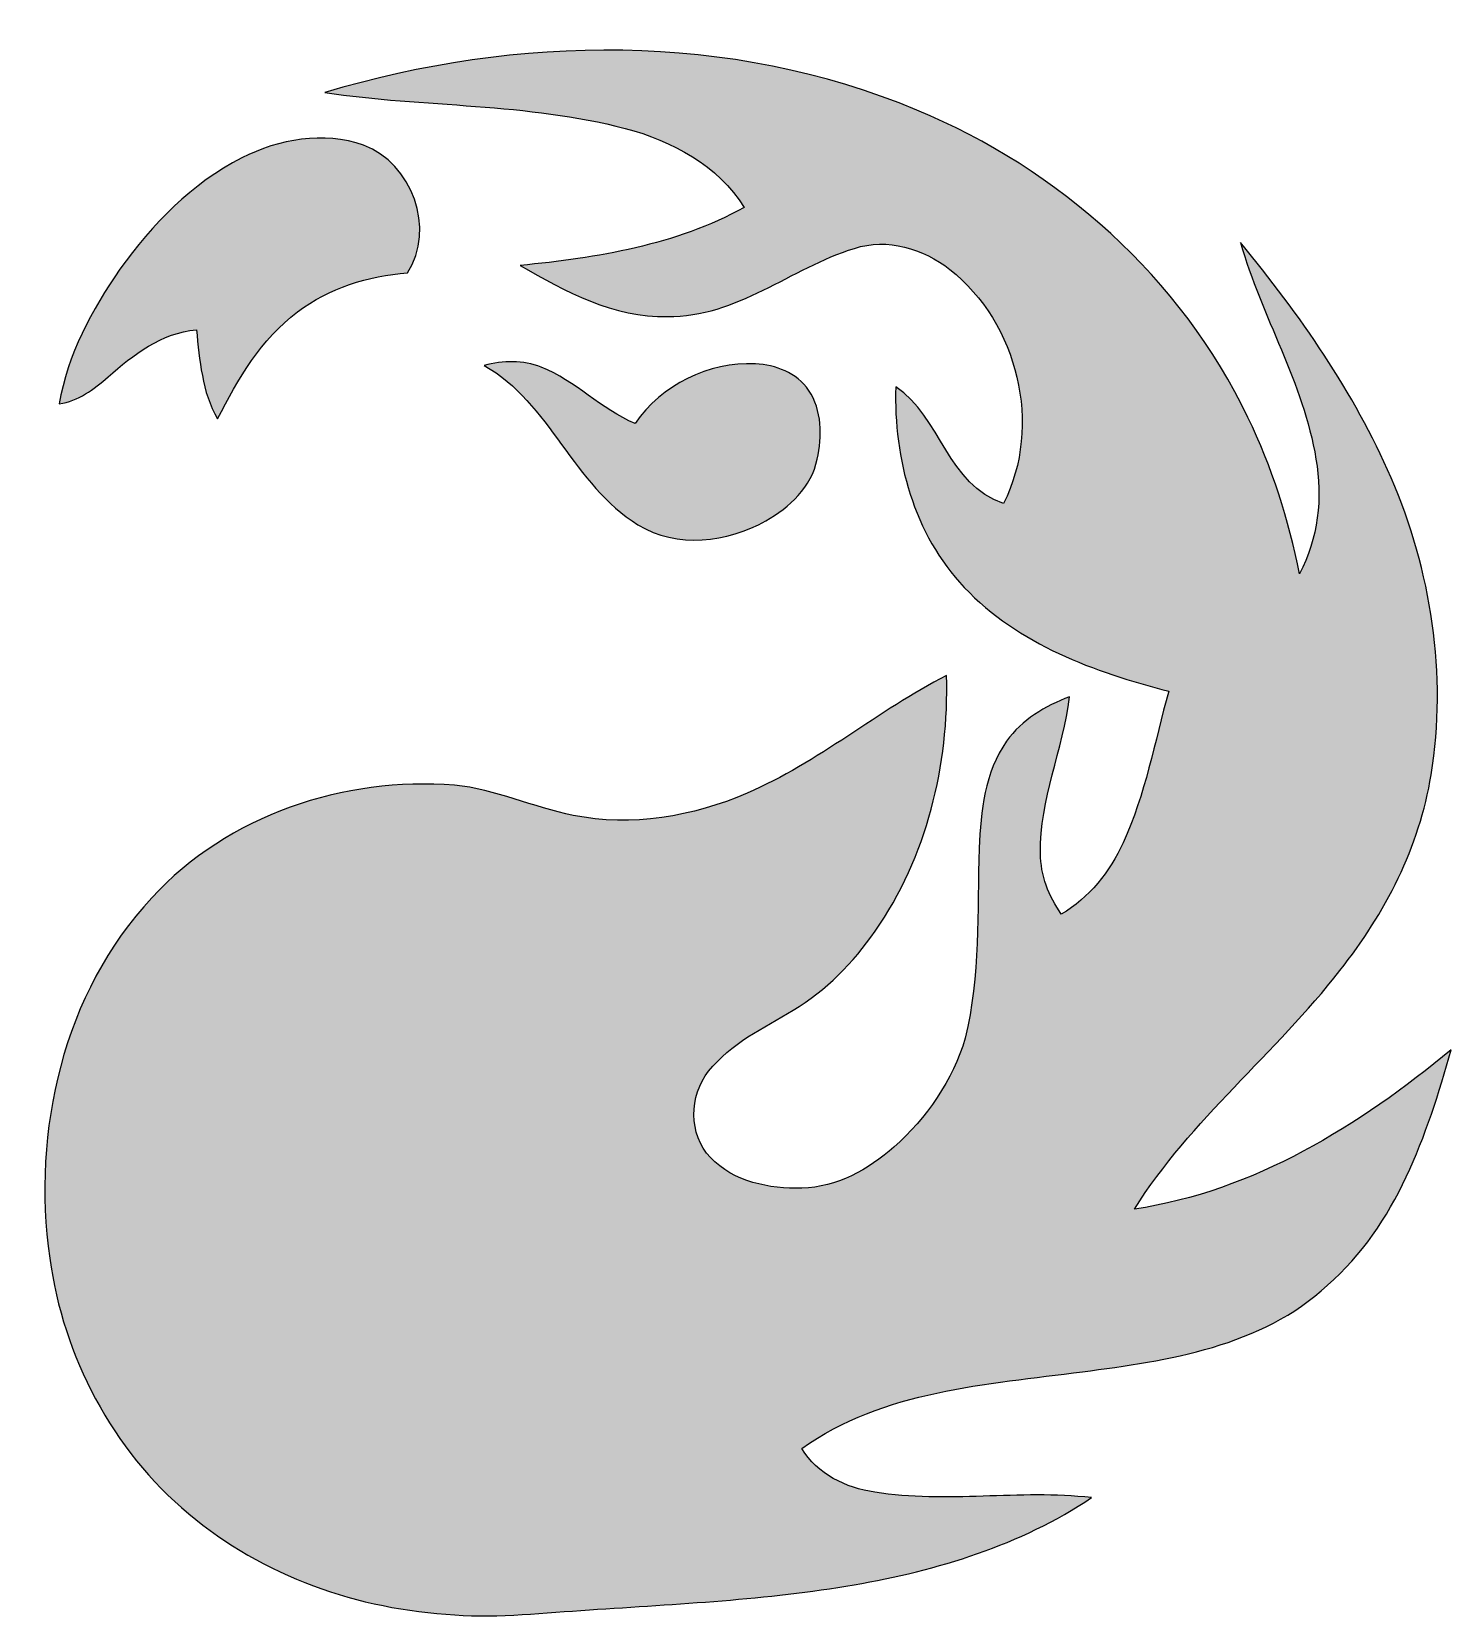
# Model space of a CAD drawing. Header units: centimetres. Extents: x 8.34 to 10.36, y -9.59 to -7.32.
import ezdxf

# ---------------------------------------------------------------- set-up
doc = ezdxf.new("R2010")
doc.units = ezdxf.units.CM
doc.header["$MEASUREMENT"] = 0
doc.layers.add('Layer 1', color=7, linetype='Continuous')

msp = doc.modelspace()

# ---------------------------------------------------------------- hatches: boundary and pattern name
at = {"layer": 'Layer 1', "true_color": 0x000000}
h = msp.add_hatch(color=18, dxfattribs=at)
edge = h.paths.add_edge_path()
edge.add_spline(control_points=[(8.75586, -7.41059), (9.03007, -7.32812), (9.33466, -7.32376), (9.60144, -7.43563), (9.80435, -7.51958), (9.97924, -7.67547), (10.07433, -7.87462), (10.10878, -7.9453), (10.13262, -8.02073), (10.14819, -8.09763), (10.17457, -8.0477), (10.18148, -7.98909), (10.17145, -7.93382), (10.15394, -7.82505), (10.0935, -7.73), (10.06391, -7.62486), (10.14839, -7.72778), (10.22586, -7.83809), (10.2789, -7.96071), (10.33612, -8.09312), (10.35929, -8.24174), (10.33603, -8.38466), (10.31948, -8.48764), (10.27024, -8.58278), (10.20581, -8.66391), (10.11384, -8.78268), (9.99257, -8.87685), (9.91219, -9.00479), (10.08299, -8.9796), (10.23394, -8.88536), (10.36483, -8.77727), (10.3298, -8.89914), (10.28698, -9.02762), (10.188, -9.11334), (10.09369, -9.20106), (9.96056, -9.22121), (9.83783, -9.237), (9.701, -9.25507), (9.55346, -9.26352), (9.43719, -9.34643), (9.45905, -9.3834), (9.50012, -9.40289), (9.54139, -9.40881), (9.64387, -9.42541), (9.748, -9.40503), (9.85087, -9.41666), (9.74985, -9.48468), (9.63083, -9.52054), (9.5118, -9.54114), (9.38681, -9.56255), (9.2599, -9.56833), (9.13364, -9.57692), (9.06964, -9.58085), (9.00554, -9.58892), (8.94138, -9.58396), (8.80401, -9.57655), (8.66695, -9.52914), (8.5613, -9.43963), (8.45224, -9.34865), (8.38199, -9.21499), (8.36288, -9.07474), (8.3371, -8.89366), (8.3817, -8.69591), (8.50884, -8.56011), (8.61724, -8.44208), (8.7832, -8.38718), (8.94108, -8.39955), (8.99955, -8.40518), (9.05326, -8.43126), (9.11053, -8.44259), (9.19396, -8.45934), (9.28154, -8.4446), (9.35896, -8.41082), (9.46071, -8.36695), (9.54577, -8.29346), (9.64387, -8.2427), (9.64757, -8.3708), (9.61545, -8.50217), (9.54178, -8.60812), (9.51044, -8.65264), (9.4719, -8.6928), (9.42475, -8.72065), (9.38244, -8.74652), (9.33525, -8.768), (9.30406, -8.80793), (9.27613, -8.84276), (9.27502, -8.89826), (9.30665, -8.93115), (9.33962, -8.96627), (9.39089, -8.97605), (9.43734, -8.97472), (9.48689, -8.97375), (9.53214, -8.94819), (9.56874, -8.91626), (9.61545, -8.8747), (9.65282, -8.82105), (9.67044, -8.76066), (9.69214, -8.6719), (9.68757, -8.57989), (9.69039, -8.48935), (9.69292, -8.43682), (9.69817, -8.38088), (9.72971, -8.33679), (9.75121, -8.30583), (9.78499, -8.28663), (9.81944, -8.27338), (9.81039, -8.34872), (9.77652, -8.41993), (9.77808, -8.49669), (9.77798, -8.52817), (9.78995, -8.55811), (9.80776, -8.58366), (9.84747, -8.56032), (9.87725, -8.52328), (9.89603, -8.48157), (9.92786, -8.41289), (9.94119, -8.33784), (9.96114, -8.26522), (9.85506, -8.23818), (9.74616, -8.1984), (9.66917, -8.11705), (9.59686, -8.04125), (9.56815, -7.93337), (9.57127, -7.83069), (9.63618, -7.87381), (9.64572, -7.97176), (9.72533, -7.99723), (9.78129, -7.88588), (9.74586, -7.73963), (9.64854, -7.66317), (9.61068, -7.63338), (9.5592, -7.61782), (9.51219, -7.63308), (9.42171, -7.66109), (9.34421, -7.73192), (9.24523, -7.73014), (9.16832, -7.73266), (9.09934, -7.69436), (9.03474, -7.65746), (9.14461, -7.64679), (9.25708, -7.62864), (9.35488, -7.57455), (9.31732, -7.51447), (9.25181, -7.47927), (9.18484, -7.46194), (9.04474, -7.42489), (8.89826, -7.43186), (8.75586, -7.41059)], knot_values=[0, 0, 0, 0, 0.0204082, 0.0204082, 0.0204082, 0.0408163, 0.0408163, 0.0408163, 0.0612245, 0.0612245, 0.0612245, 0.0816327, 0.0816327, 0.0816327, 0.1020408, 0.1020408, 0.1020408, 0.122449, 0.122449, 0.122449, 0.1428571, 0.1428571, 0.1428571, 0.1632653, 0.1632653, 0.1632653, 0.1836735, 0.1836735, 0.1836735, 0.2040816, 0.2040816, 0.2040816, 0.2244898, 0.2244898, 0.2244898, 0.244898, 0.244898, 0.244898, 0.2653061, 0.2653061, 0.2653061, 0.2857143, 0.2857143, 0.2857143, 0.3061224, 0.3061224, 0.3061224, 0.3265306, 0.3265306, 0.3265306, 0.3469388, 0.3469388, 0.3469388, 0.3673469, 0.3673469, 0.3673469, 0.3877551, 0.3877551, 0.3877551, 0.4081633, 0.4081633, 0.4081633, 0.4285714, 0.4285714, 0.4285714, 0.4489796, 0.4489796, 0.4489796, 0.4693878, 0.4693878, 0.4693878, 0.4897959, 0.4897959, 0.4897959, 0.5102041, 0.5102041, 0.5102041, 0.5306122, 0.5306122, 0.5306122, 0.5510204, 0.5510204, 0.5510204, 0.5714286, 0.5714286, 0.5714286, 0.5918367, 0.5918367, 0.5918367, 0.6122449, 0.6122449, 0.6122449, 0.6326531, 0.6326531, 0.6326531, 0.6530612, 0.6530612, 0.6530612, 0.6734694, 0.6734694, 0.6734694, 0.6938776, 0.6938776, 0.6938776, 0.7142857, 0.7142857, 0.7142857, 0.7346939, 0.7346939, 0.7346939, 0.755102, 0.755102, 0.755102, 0.7755102, 0.7755102, 0.7755102, 0.7959184, 0.7959184, 0.7959184, 0.8163265, 0.8163265, 0.8163265, 0.8367347, 0.8367347, 0.8367347, 0.8571429, 0.8571429, 0.8571429, 0.877551, 0.877551, 0.877551, 0.8979592, 0.8979592, 0.8979592, 0.9183673, 0.9183673, 0.9183673, 0.9387755, 0.9387755, 0.9387755, 0.9591837, 0.9591837, 0.9591837, 0.9795918, 0.9795918, 0.9795918, 1, 1, 1, 1], degree=3, periodic=1)
h = msp.add_hatch(color=18, dxfattribs=at)
edge = h.paths.add_edge_path()
edge.add_spline(control_points=[(8.63731, -7.50387), (8.69021, -7.47698), (8.75393, -7.46594), (8.81113, -7.48557), (8.88026, -7.51202), (8.91485, -7.60464), (8.87381, -7.66813), (8.81779, -7.6725), (8.76178, -7.68932), (8.71689, -7.72391), (8.6648, -7.76244), (8.63138, -7.81964), (8.60271, -7.87647), (8.57974, -7.83809), (8.57745, -7.79275), (8.57226, -7.74948), (8.52247, -7.75356), (8.4821, -7.78475), (8.44624, -7.81668), (8.426, -7.83439), (8.40348, -7.85083), (8.37629, -7.85521), (8.38822, -7.78497), (8.4229, -7.72088), (8.46305, -7.66287), (8.50914, -7.59871), (8.56611, -7.53988), (8.63731, -7.50387)], knot_values=[0, 0, 0, 0, 0.1111111, 0.1111111, 0.1111111, 0.2222222, 0.2222222, 0.2222222, 0.3333333, 0.3333333, 0.3333333, 0.4444444, 0.4444444, 0.4444444, 0.5555556, 0.5555556, 0.5555556, 0.6666667, 0.6666667, 0.6666667, 0.7777778, 0.7777778, 0.7777778, 0.8888889, 0.8888889, 0.8888889, 1, 1, 1, 1], degree=3, periodic=1)
h = msp.add_hatch(color=18, dxfattribs=at)
edge = h.paths.add_edge_path()
edge.add_spline(control_points=[(8.98347, -7.80009), (9.01014, -7.79365), (9.03896, -7.79179), (9.06489, -7.80275), (9.11379, -7.82224), (9.15054, -7.86269), (9.19892, -7.88329), (9.23678, -7.82794), (9.30398, -7.79482), (9.37088, -7.79786), (9.39963, -7.7995), (9.43016, -7.81083), (9.4469, -7.83557), (9.46635, -7.86417), (9.46606, -7.90144), (9.45915, -7.93412), (9.45112, -7.97346), (9.41934, -8.00302), (9.38585, -8.02221), (9.3308, -8.05258), (9.25849, -8.06215), (9.20307, -8.02762), (9.11053, -7.97131), (9.07778, -7.85402), (8.98347, -7.80009)], knot_values=[0, 0, 0, 0, 0.125, 0.125, 0.125, 0.25, 0.25, 0.25, 0.375, 0.375, 0.375, 0.5, 0.5, 0.5, 0.625, 0.625, 0.625, 0.75, 0.75, 0.75, 0.875, 0.875, 0.875, 1, 1, 1, 1], degree=3, periodic=1)

# ---------------------------------------------------------------- linework, layer by layer
at = {"layer": 'Layer 1'}
for points, knots in [([(8.75586, -7.41059), (9.03007, -7.32812), (9.33466, -7.32376), (9.60144, -7.43563), (9.80435, -7.51958), (9.97924, -7.67547), (10.07433, -7.87462), (10.10878, -7.9453), (10.13262, -8.02073), (10.14819, -8.09763), (10.17457, -8.0477), (10.18148, -7.98909), (10.17145, -7.93382), (10.15394, -7.82505), (10.0935, -7.73), (10.06391, -7.62486), (10.14839, -7.72778), (10.22586, -7.83809), (10.2789, -7.96071), (10.33612, -8.09312), (10.35929, -8.24174), (10.33603, -8.38466), (10.31948, -8.48764), (10.27024, -8.58278), (10.20581, -8.66391), (10.11384, -8.78268), (9.99257, -8.87685), (9.91219, -9.00479), (10.08299, -8.9796), (10.23394, -8.88536), (10.36483, -8.77727), (10.3298, -8.89914), (10.28698, -9.02762), (10.188, -9.11334), (10.09369, -9.20106), (9.96056, -9.22121), (9.83783, -9.237), (9.701, -9.25507), (9.55346, -9.26352), (9.43719, -9.34643), (9.45905, -9.3834), (9.50012, -9.40289), (9.54139, -9.40881), (9.64387, -9.42541), (9.748, -9.40503), (9.85087, -9.41666), (9.74985, -9.48468), (9.63083, -9.52054), (9.5118, -9.54114), (9.38681, -9.56255), (9.2599, -9.56833), (9.13364, -9.57692), (9.06964, -9.58085), (9.00554, -9.58892), (8.94138, -9.58396), (8.80401, -9.57655), (8.66695, -9.52914), (8.5613, -9.43963), (8.45224, -9.34865), (8.38199, -9.21499), (8.36288, -9.07474), (8.3371, -8.89366), (8.3817, -8.69591), (8.50884, -8.56011), (8.61724, -8.44208), (8.7832, -8.38718), (8.94108, -8.39955), (8.99955, -8.40518), (9.05326, -8.43126), (9.11053, -8.44259), (9.19396, -8.45934), (9.28154, -8.4446), (9.35896, -8.41082), (9.46071, -8.36695), (9.54577, -8.29346), (9.64387, -8.2427), (9.64757, -8.3708), (9.61545, -8.50217), (9.54178, -8.60812), (9.51044, -8.65264), (9.4719, -8.6928), (9.42475, -8.72065), (9.38244, -8.74652), (9.33525, -8.768), (9.30406, -8.80793), (9.27613, -8.84276), (9.27502, -8.89826), (9.30665, -8.93115), (9.33962, -8.96627), (9.39089, -8.97605), (9.43734, -8.97472), (9.48689, -8.97375), (9.53214, -8.94819), (9.56874, -8.91626), (9.61545, -8.8747), (9.65282, -8.82105), (9.67044, -8.76066), (9.69214, -8.6719), (9.68757, -8.57989), (9.69039, -8.48935), (9.69292, -8.43682), (9.69817, -8.38088), (9.72971, -8.33679), (9.75121, -8.30583), (9.78499, -8.28663), (9.81944, -8.27338), (9.81039, -8.34872), (9.77652, -8.41993), (9.77808, -8.49669), (9.77798, -8.52817), (9.78995, -8.55811), (9.80776, -8.58366), (9.84747, -8.56032), (9.87725, -8.52328), (9.89603, -8.48157), (9.92786, -8.41289), (9.94119, -8.33784), (9.96114, -8.26522), (9.85506, -8.23818), (9.74616, -8.1984), (9.66917, -8.11705), (9.59686, -8.04125), (9.56815, -7.93337), (9.57127, -7.83069), (9.63618, -7.87381), (9.64572, -7.97176), (9.72533, -7.99723), (9.78129, -7.88588), (9.74586, -7.73963), (9.64854, -7.66317), (9.61068, -7.63338), (9.5592, -7.61782), (9.51219, -7.63308), (9.42171, -7.66109), (9.34421, -7.73192), (9.24523, -7.73014), (9.16832, -7.73266), (9.09934, -7.69436), (9.03474, -7.65746), (9.14461, -7.64679), (9.25708, -7.62864), (9.35488, -7.57455), (9.31732, -7.51447), (9.25181, -7.47927), (9.18484, -7.46194), (9.04474, -7.42489), (8.89826, -7.43186), (8.75586, -7.41059)], [0, 0, 0, 0, 0.0204082, 0.0204082, 0.0204082, 0.0408163, 0.0408163, 0.0408163, 0.0612245, 0.0612245, 0.0612245, 0.0816327, 0.0816327, 0.0816327, 0.1020408, 0.1020408, 0.1020408, 0.122449, 0.122449, 0.122449, 0.1428571, 0.1428571, 0.1428571, 0.1632653, 0.1632653, 0.1632653, 0.1836735, 0.1836735, 0.1836735, 0.2040816, 0.2040816, 0.2040816, 0.2244898, 0.2244898, 0.2244898, 0.244898, 0.244898, 0.244898, 0.2653061, 0.2653061, 0.2653061, 0.2857143, 0.2857143, 0.2857143, 0.3061224, 0.3061224, 0.3061224, 0.3265306, 0.3265306, 0.3265306, 0.3469388, 0.3469388, 0.3469388, 0.3673469, 0.3673469, 0.3673469, 0.3877551, 0.3877551, 0.3877551, 0.4081633, 0.4081633, 0.4081633, 0.4285714, 0.4285714, 0.4285714, 0.4489796, 0.4489796, 0.4489796, 0.4693878, 0.4693878, 0.4693878, 0.4897959, 0.4897959, 0.4897959, 0.5102041, 0.5102041, 0.5102041, 0.5306122, 0.5306122, 0.5306122, 0.5510204, 0.5510204, 0.5510204, 0.5714286, 0.5714286, 0.5714286, 0.5918367, 0.5918367, 0.5918367, 0.6122449, 0.6122449, 0.6122449, 0.6326531, 0.6326531, 0.6326531, 0.6530612, 0.6530612, 0.6530612, 0.6734694, 0.6734694, 0.6734694, 0.6938776, 0.6938776, 0.6938776, 0.7142857, 0.7142857, 0.7142857, 0.7346939, 0.7346939, 0.7346939, 0.755102, 0.755102, 0.755102, 0.7755102, 0.7755102, 0.7755102, 0.7959184, 0.7959184, 0.7959184, 0.8163265, 0.8163265, 0.8163265, 0.8367347, 0.8367347, 0.8367347, 0.8571429, 0.8571429, 0.8571429, 0.877551, 0.877551, 0.877551, 0.8979592, 0.8979592, 0.8979592, 0.9183673, 0.9183673, 0.9183673, 0.9387755, 0.9387755, 0.9387755, 0.9591837, 0.9591837, 0.9591837, 0.9795918, 0.9795918, 0.9795918, 1, 1, 1, 1]), ([(8.63731, -7.50387), (8.69021, -7.47698), (8.75393, -7.46594), (8.81113, -7.48557), (8.88026, -7.51202), (8.91485, -7.60464), (8.87381, -7.66813), (8.81779, -7.6725), (8.76178, -7.68932), (8.71689, -7.72391), (8.6648, -7.76244), (8.63138, -7.81964), (8.60271, -7.87647), (8.57974, -7.83809), (8.57745, -7.79275), (8.57226, -7.74948), (8.52247, -7.75356), (8.4821, -7.78475), (8.44624, -7.81668), (8.426, -7.83439), (8.40348, -7.85083), (8.37629, -7.85521), (8.38822, -7.78497), (8.4229, -7.72088), (8.46305, -7.66287), (8.50914, -7.59871), (8.56611, -7.53988), (8.63731, -7.50387)], [0, 0, 0, 0, 0.1111111, 0.1111111, 0.1111111, 0.2222222, 0.2222222, 0.2222222, 0.3333333, 0.3333333, 0.3333333, 0.4444444, 0.4444444, 0.4444444, 0.5555556, 0.5555556, 0.5555556, 0.6666667, 0.6666667, 0.6666667, 0.7777778, 0.7777778, 0.7777778, 0.8888889, 0.8888889, 0.8888889, 1, 1, 1, 1]), ([(8.98347, -7.80009), (9.01014, -7.79365), (9.03896, -7.79179), (9.06489, -7.80275), (9.11379, -7.82224), (9.15054, -7.86269), (9.19892, -7.88329), (9.23678, -7.82794), (9.30398, -7.79482), (9.37088, -7.79786), (9.39963, -7.7995), (9.43016, -7.81083), (9.4469, -7.83557), (9.46635, -7.86417), (9.46606, -7.90144), (9.45915, -7.93412), (9.45112, -7.97346), (9.41934, -8.00302), (9.38585, -8.02221), (9.3308, -8.05258), (9.25849, -8.06215), (9.20307, -8.02762), (9.11053, -7.97131), (9.07778, -7.85402), (8.98347, -7.80009)], [0, 0, 0, 0, 0.125, 0.125, 0.125, 0.25, 0.25, 0.25, 0.375, 0.375, 0.375, 0.5, 0.5, 0.5, 0.625, 0.625, 0.625, 0.75, 0.75, 0.75, 0.875, 0.875, 0.875, 1, 1, 1, 1])]:
    msp.add_open_spline(points, degree=3, knots=knots, dxfattribs=at)

doc.saveas('drawing.dxf')
